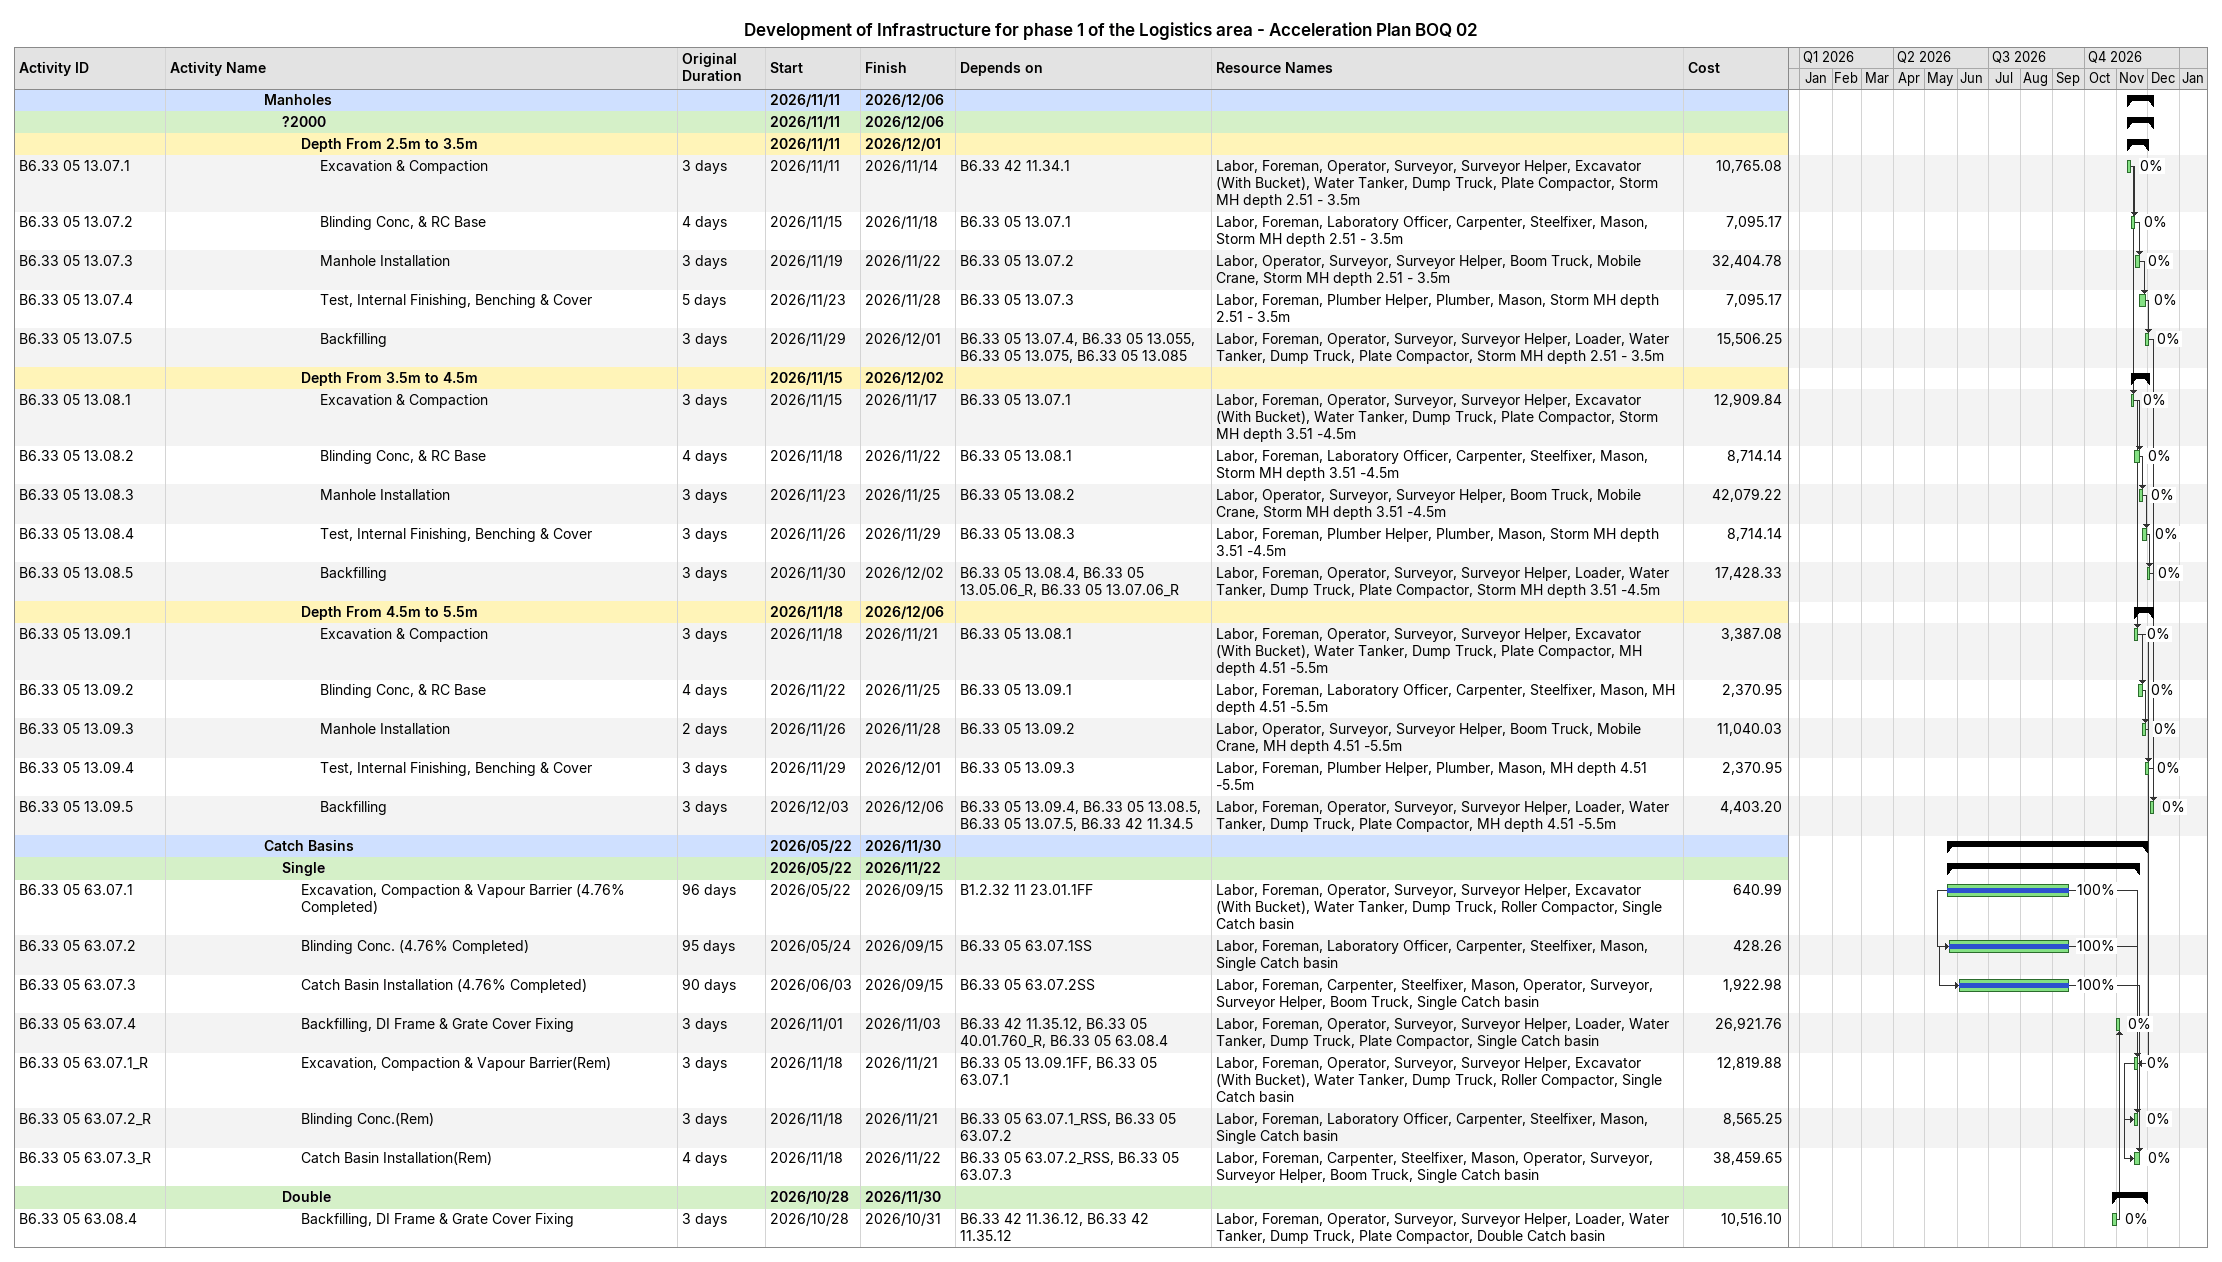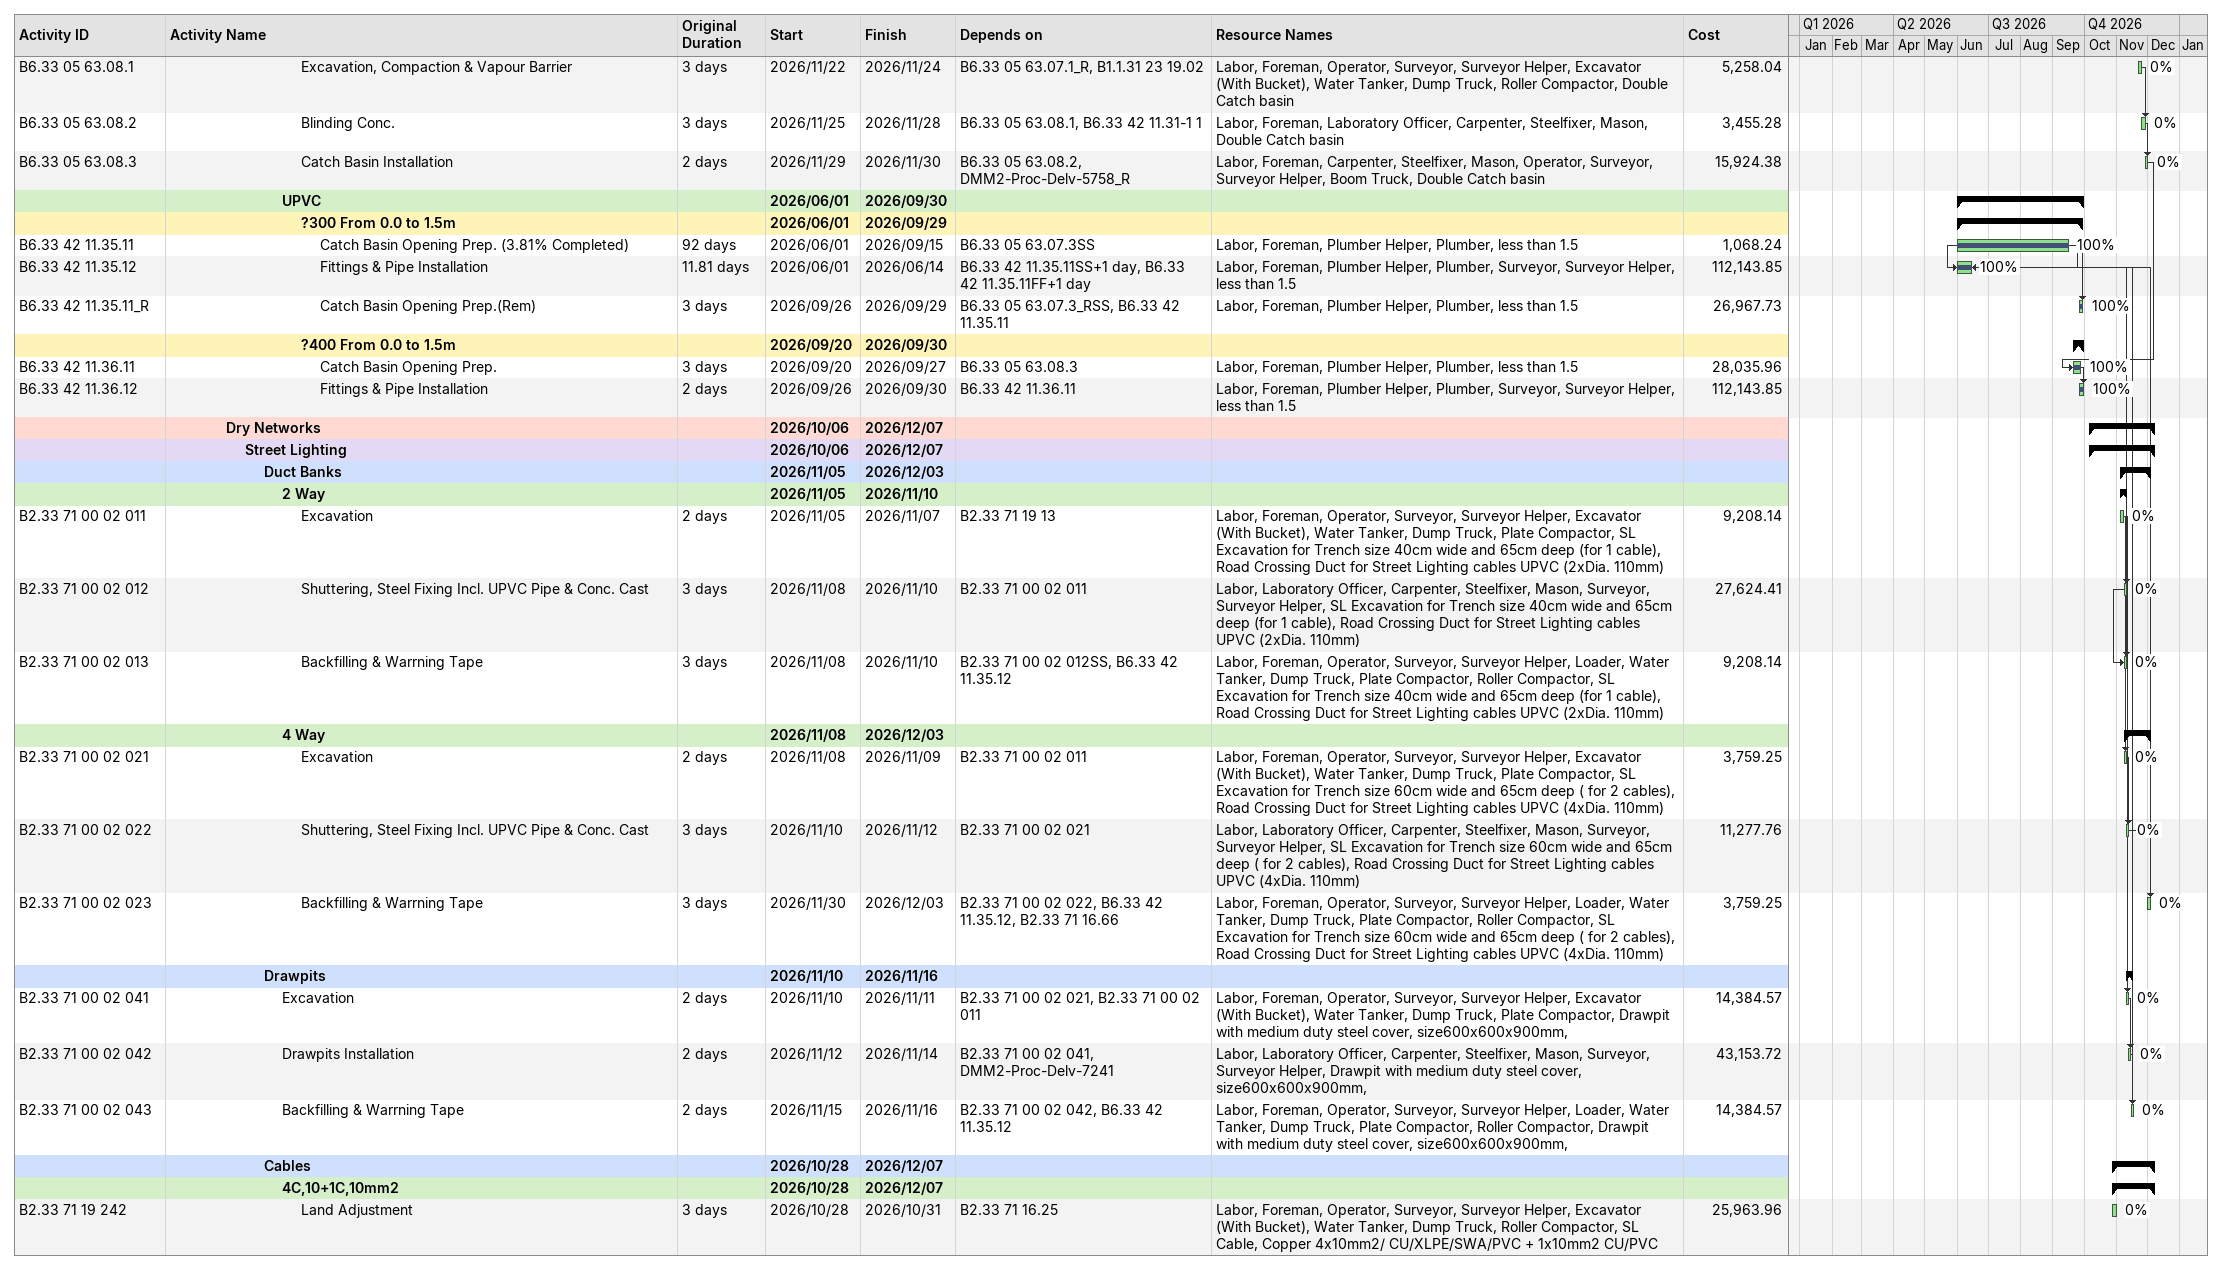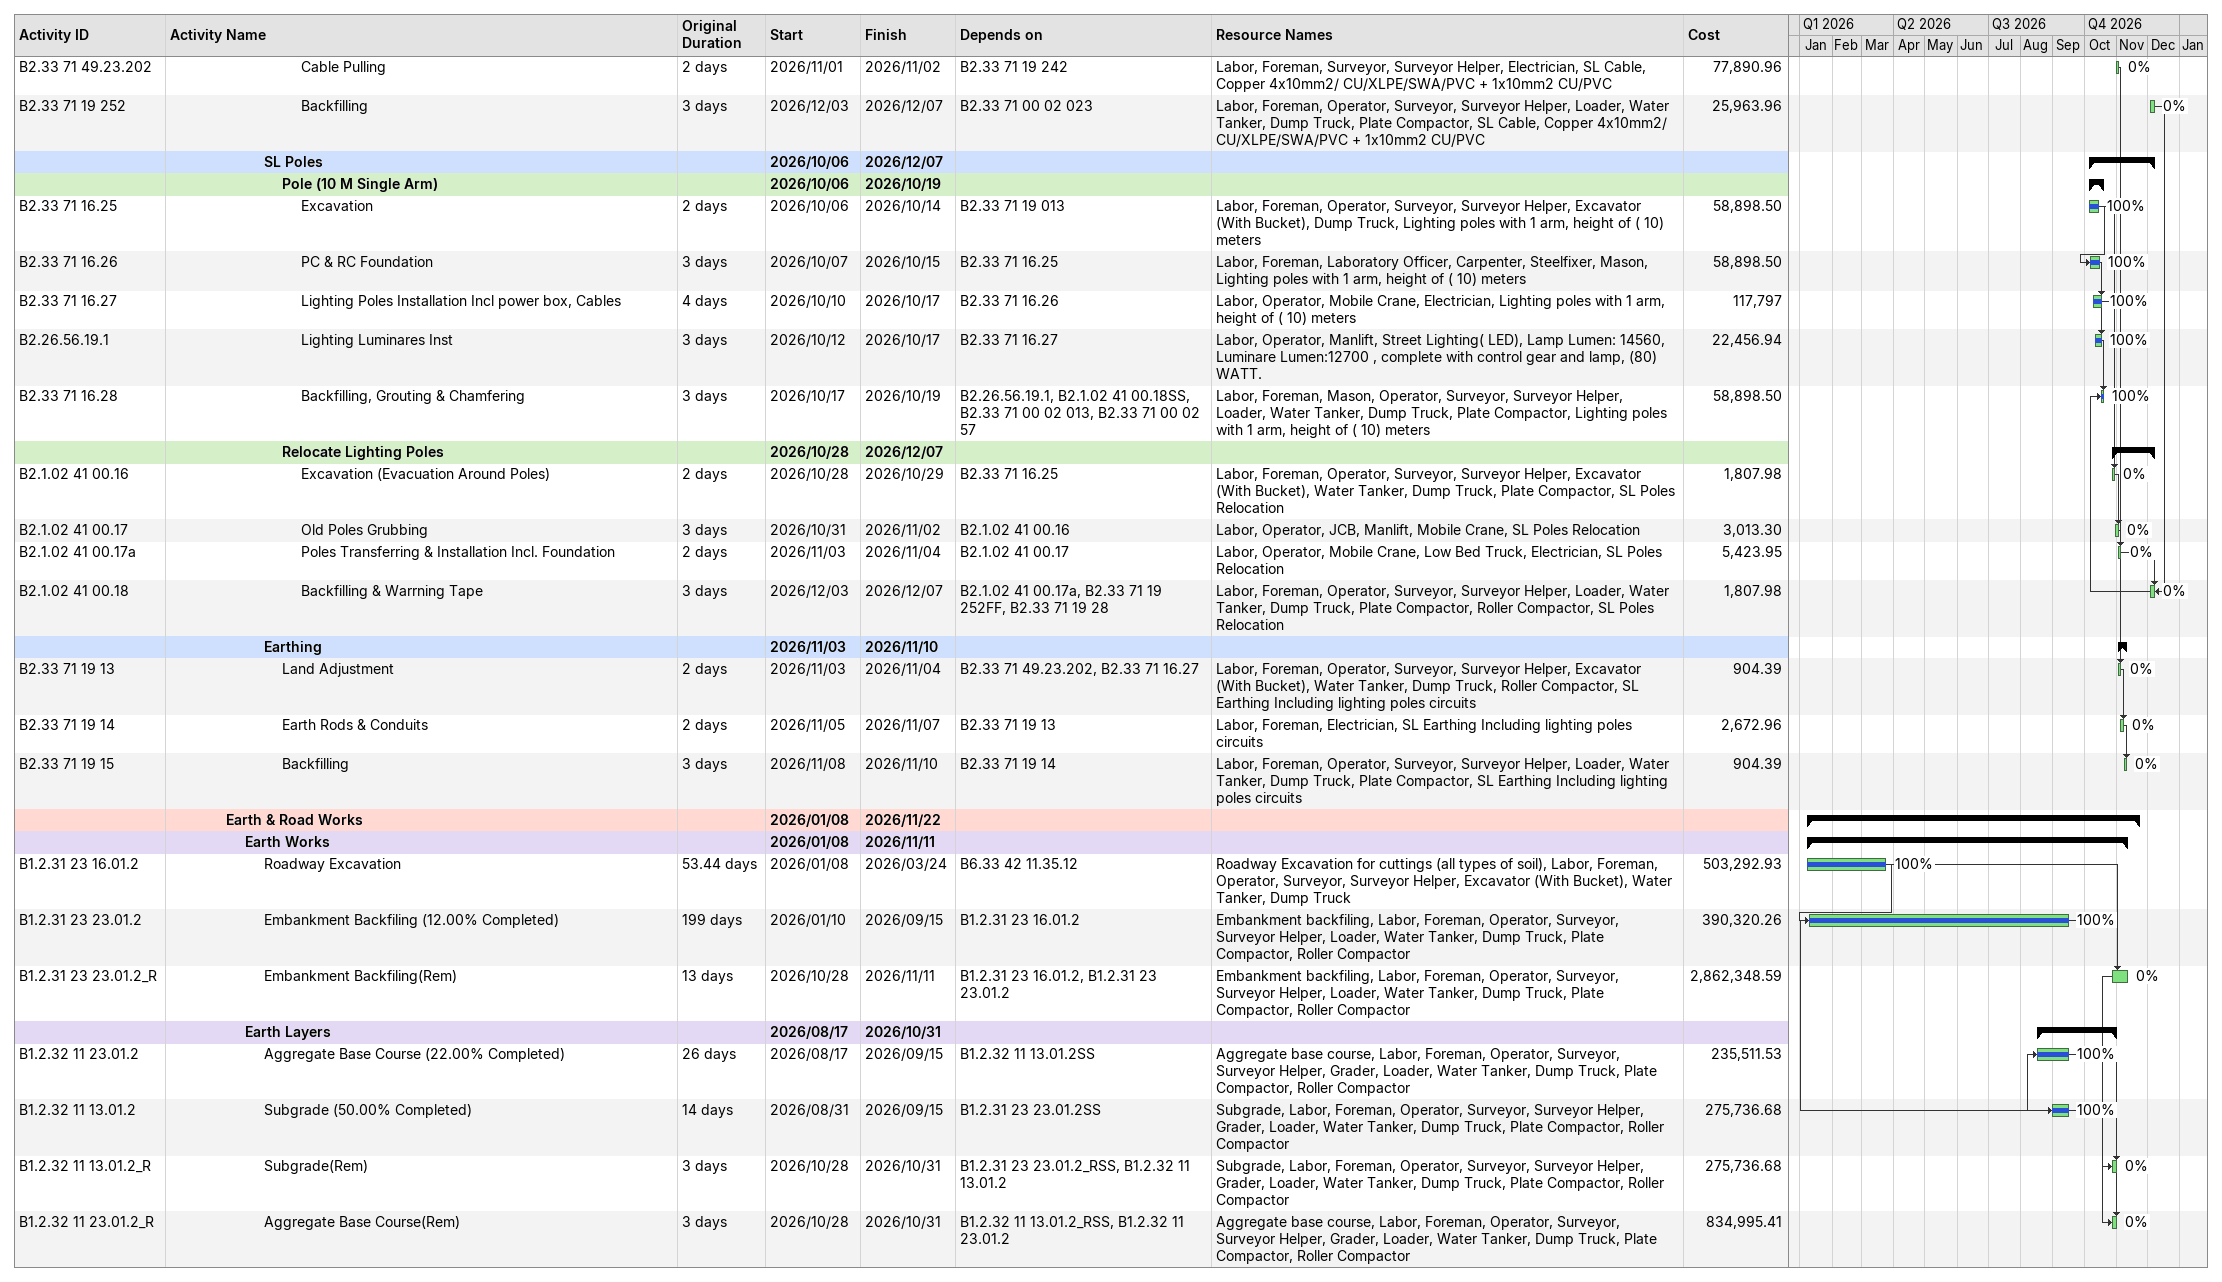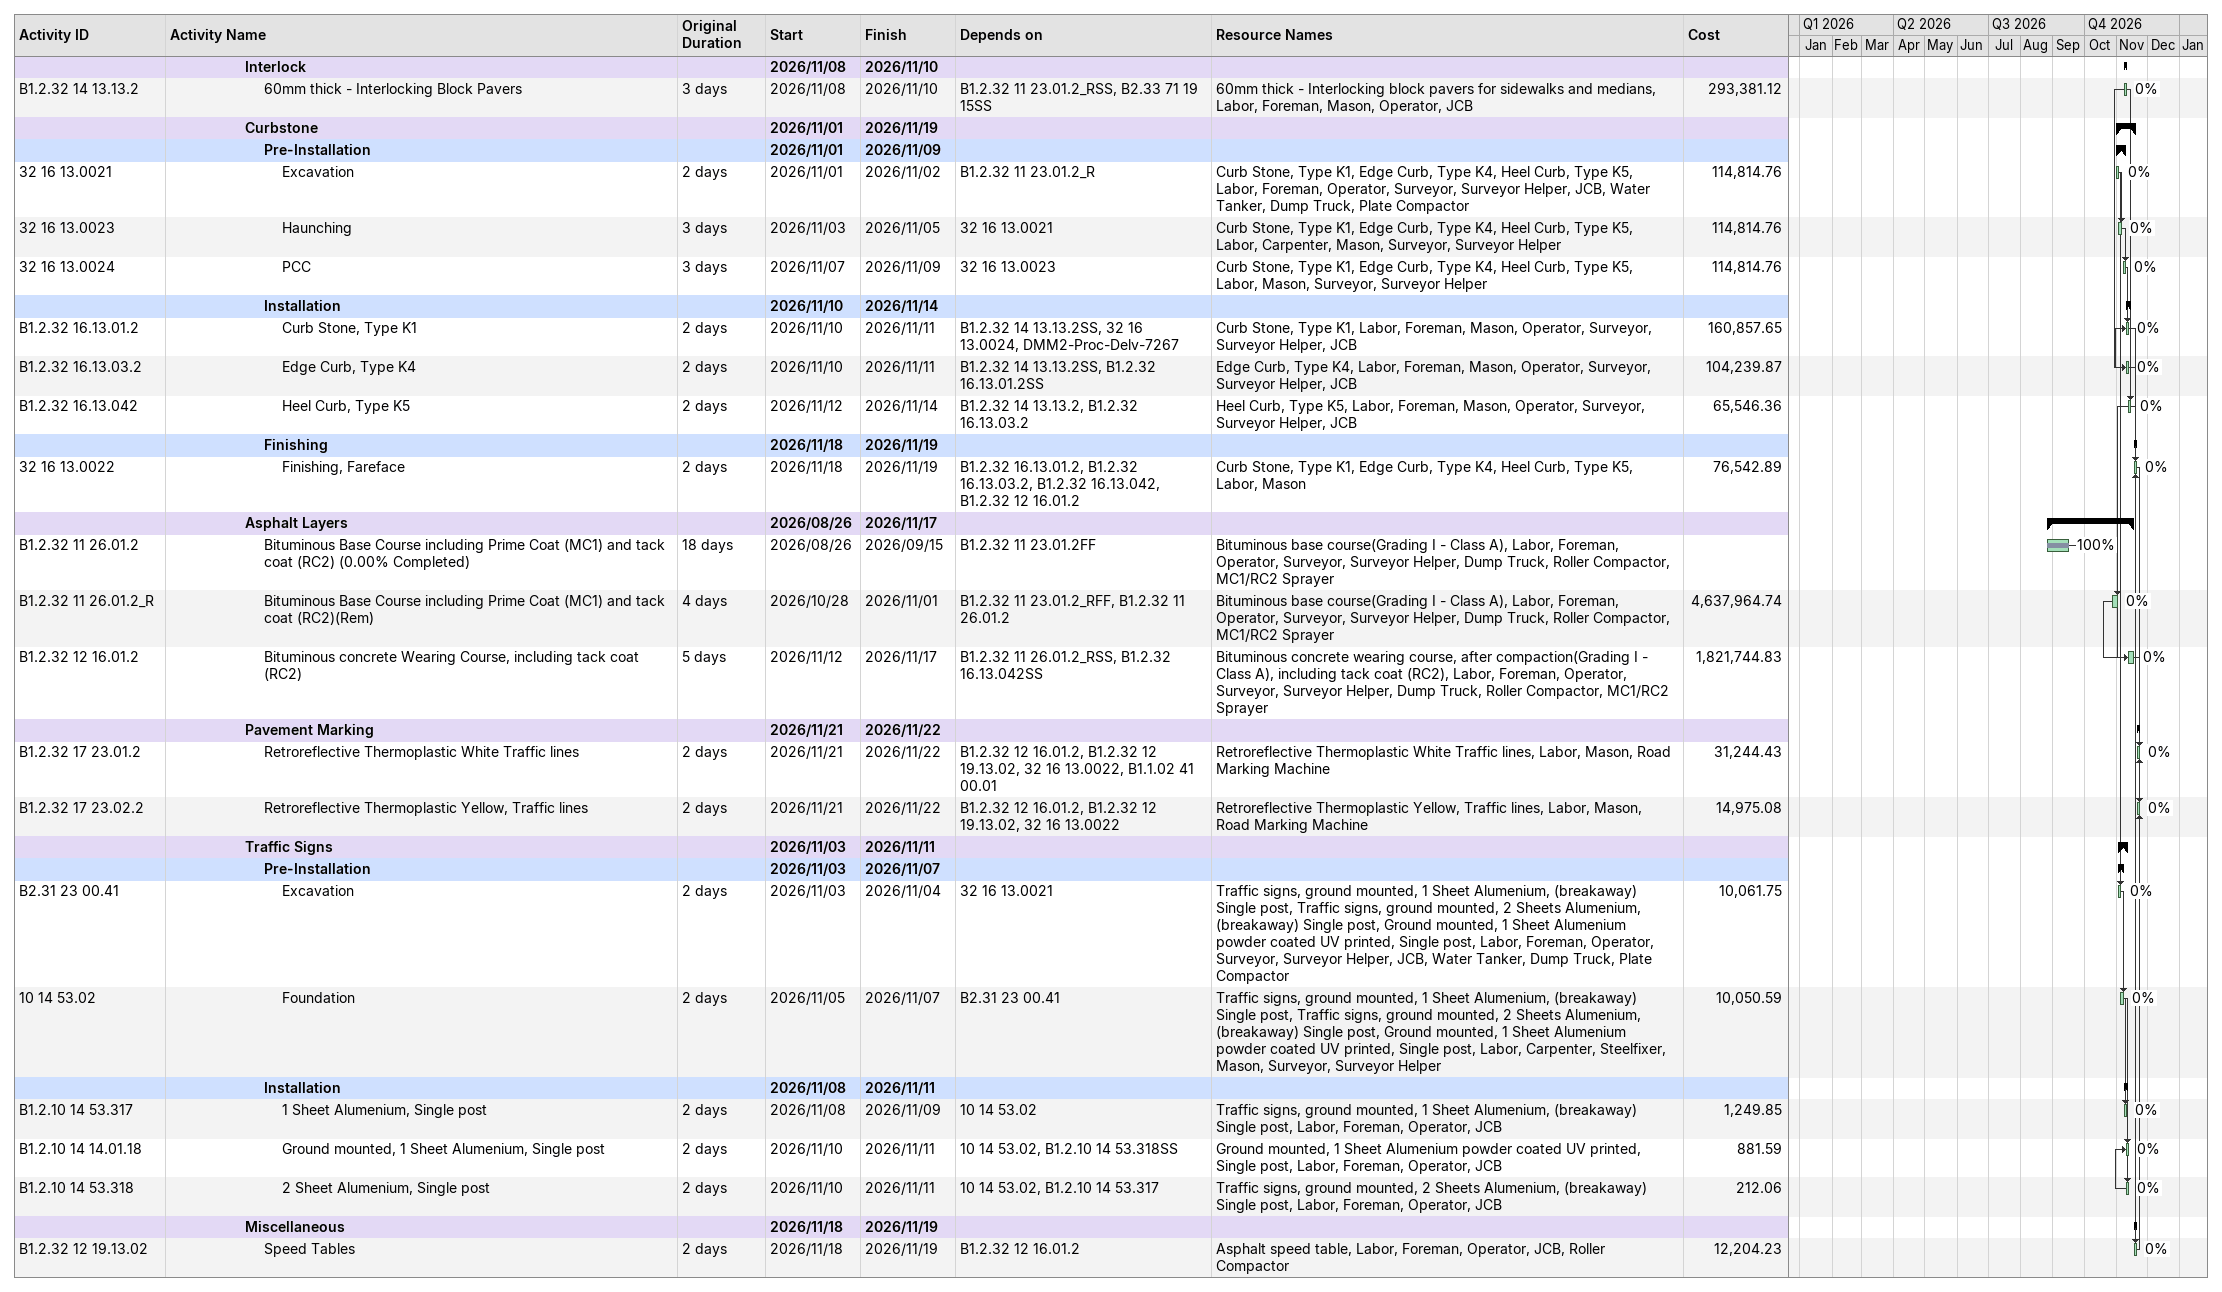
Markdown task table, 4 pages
Development of Infrastructure for phase 1 of the Logistics area - Acceleration Plan BOQ 02

| ID | Level | Task | Original duration | Start | Finish | Predecessors | Resources | % complete | Cost |
|---|---|---|---|---|---|---|---|---|---|
|  | 6 | **Manholes** |  | 2026-11-11 | 2026-12-06 |  |  |  |  |
|  | 7 | **?2000** |  | 2026-11-11 | 2026-12-06 |  |  |  |  |
|  | 8 | **Depth From 2.5m to 3.5m** |  | 2026-11-11 | 2026-12-01 |  |  |  |  |
| B6.33 05 13.07.1 | 9 | Excavation & Compaction | 3d | 2026-11-11 | 2026-11-14 | B6.33 42 11.34.1 | Labor, Foreman, Operator, Surveyor, Surveyor Helper, Excavator (With Bucket), Water Tanker, Dump Truck, Plate Compactor, Storm MH depth 2.51 - 3.5m | 0 | 10765.08 |
| B6.33 05 13.07.2 | 9 | Blinding Conc, & RC Base | 4d | 2026-11-15 | 2026-11-18 | B6.33 05 13.07.1 | Labor, Foreman, Laboratory Officer, Carpenter, Steelfixer, Mason, Storm MH depth 2.51 - 3.5m | 0 | 7095.17 |
| B6.33 05 13.07.3 | 9 | Manhole Installation | 3d | 2026-11-19 | 2026-11-22 | B6.33 05 13.07.2 | Labor, Operator, Surveyor, Surveyor Helper, Boom Truck, Mobile Crane, Storm MH depth 2.51 - 3.5m | 0 | 32404.78 |
| B6.33 05 13.07.4 | 9 | Test, Internal Finishing, Benching & Cover | 5d | 2026-11-23 | 2026-11-28 | B6.33 05 13.07.3 | Labor, Foreman, Plumber Helper, Plumber, Mason, Storm MH depth 2.51 - 3.5m | 0 | 7095.17 |
| B6.33 05 13.07.5 | 9 | Backfilling | 3d | 2026-11-29 | 2026-12-01 | B6.33 05 13.07.4, B6.33 05 13.055, B6.33 05 13.075, B6.33 05 13.085 | Labor, Foreman, Operator, Surveyor, Surveyor Helper, Loader, Water Tanker, Dump Truck, Plate Compactor, Storm MH depth 2.51 - 3.5m | 0 | 15506.25 |
|  | 8 | **Depth From 3.5m to 4.5m** |  | 2026-11-15 | 2026-12-02 |  |  |  |  |
| B6.33 05 13.08.1 | 9 | Excavation & Compaction | 3d | 2026-11-15 | 2026-11-17 | B6.33 05 13.07.1 | Labor, Foreman, Operator, Surveyor, Surveyor Helper, Excavator (With Bucket), Water Tanker, Dump Truck, Plate Compactor, Storm MH depth 3.51 -4.5m | 0 | 12909.84 |
| B6.33 05 13.08.2 | 9 | Blinding Conc, & RC Base | 4d | 2026-11-18 | 2026-11-22 | B6.33 05 13.08.1 | Labor, Foreman, Laboratory Officer, Carpenter, Steelfixer, Mason, Storm MH depth 3.51 -4.5m | 0 | 8714.14 |
| B6.33 05 13.08.3 | 9 | Manhole Installation | 3d | 2026-11-23 | 2026-11-25 | B6.33 05 13.08.2 | Labor, Operator, Surveyor, Surveyor Helper, Boom Truck, Mobile Crane, Storm MH depth 3.51 -4.5m | 0 | 42079.22 |
| B6.33 05 13.08.4 | 9 | Test, Internal Finishing, Benching & Cover | 3d | 2026-11-26 | 2026-11-29 | B6.33 05 13.08.3 | Labor, Foreman, Plumber Helper, Plumber, Mason, Storm MH depth 3.51 -4.5m | 0 | 8714.14 |
| B6.33 05 13.08.5 | 9 | Backfilling | 3d | 2026-11-30 | 2026-12-02 | B6.33 05 13.08.4, B6.33 05 13.05.06_R, B6.33 05 13.07.06_R | Labor, Foreman, Operator, Surveyor, Surveyor Helper, Loader, Water Tanker, Dump Truck, Plate Compactor, Storm MH depth 3.51 -4.5m | 0 | 17428.33 |
|  | 8 | **Depth From 4.5m to 5.5m** |  | 2026-11-18 | 2026-12-06 |  |  |  |  |
| B6.33 05 13.09.1 | 9 | Excavation & Compaction | 3d | 2026-11-18 | 2026-11-21 | B6.33 05 13.08.1 | Labor, Foreman, Operator, Surveyor, Surveyor Helper, Excavator (With Bucket), Water Tanker, Dump Truck, Plate Compactor, MH depth 4.51 -5.5m | 0 | 3387.08 |
| B6.33 05 13.09.2 | 9 | Blinding Conc, & RC Base | 4d | 2026-11-22 | 2026-11-25 | B6.33 05 13.09.1 | Labor, Foreman, Laboratory Officer, Carpenter, Steelfixer, Mason, MH depth 4.51 -5.5m | 0 | 2370.95 |
| B6.33 05 13.09.3 | 9 | Manhole Installation | 2d | 2026-11-26 | 2026-11-28 | B6.33 05 13.09.2 | Labor, Operator, Surveyor, Surveyor Helper, Boom Truck, Mobile Crane, MH depth 4.51 -5.5m | 0 | 11040.03 |
| B6.33 05 13.09.4 | 9 | Test, Internal Finishing, Benching & Cover | 3d | 2026-11-29 | 2026-12-01 | B6.33 05 13.09.3 | Labor, Foreman, Plumber Helper, Plumber, Mason, MH depth 4.51 -5.5m | 0 | 2370.95 |
| B6.33 05 13.09.5 | 9 | Backfilling | 3d | 2026-12-03 | 2026-12-06 | B6.33 05 13.09.4, B6.33 05 13.08.5, B6.33 05 13.07.5, B6.33 42 11.34.5 | Labor, Foreman, Operator, Surveyor, Surveyor Helper, Loader, Water Tanker, Dump Truck, Plate Compactor, MH depth 4.51 -5.5m | 0 | 4403.20 |
|  | 6 | **Catch Basins** |  | 2026-05-22 | 2026-11-30 |  |  |  |  |
|  | 7 | **Single** |  | 2026-05-22 | 2026-11-22 |  |  |  |  |
| B6.33 05 63.07.1 | 8 | Excavation, Compaction & Vapour Barrier (4.76% Completed) | 96d | 2026-05-22 | 2026-09-15 | B1.2.32 11 23.01.1FF | Labor, Foreman, Operator, Surveyor, Surveyor Helper, Excavator (With Bucket), Water Tanker, Dump Truck, Roller Compactor, Single Catch basin | 100 | 640.99 |
| B6.33 05 63.07.2 | 8 | Blinding Conc. (4.76% Completed) | 95d | 2026-05-24 | 2026-09-15 | B6.33 05 63.07.1SS | Labor, Foreman, Laboratory Officer, Carpenter, Steelfixer, Mason, Single Catch basin | 100 | 428.26 |
| B6.33 05 63.07.3 | 8 | Catch Basin Installation (4.76% Completed) | 90d | 2026-06-03 | 2026-09-15 | B6.33 05 63.07.2SS | Labor, Foreman, Carpenter, Steelfixer, Mason, Operator, Surveyor, Surveyor Helper, Boom Truck, Single Catch basin | 100 | 1922.98 |
| B6.33 05 63.07.4 | 8 | Backfilling, DI Frame & Grate Cover Fixing | 3d | 2026-11-01 | 2026-11-03 | B6.33 42 11.35.12, B6.33 05 40.01.760_R, B6.33 05 63.08.4 | Labor, Foreman, Operator, Surveyor, Surveyor Helper, Loader, Water Tanker, Dump Truck, Plate Compactor, Single Catch basin | 0 | 26921.76 |
| B6.33 05 63.07.1_R | 8 | Excavation, Compaction & Vapour Barrier(Rem) | 3d | 2026-11-18 | 2026-11-21 | B6.33 05 13.09.1FF, B6.33 05 63.07.1 | Labor, Foreman, Operator, Surveyor, Surveyor Helper, Excavator (With Bucket), Water Tanker, Dump Truck, Roller Compactor, Single Catch basin | 0 | 12819.88 |
| B6.33 05 63.07.2_R | 8 | Blinding Conc.(Rem) | 3d | 2026-11-18 | 2026-11-21 | B6.33 05 63.07.1_RSS, B6.33 05 63.07.2 | Labor, Foreman, Laboratory Officer, Carpenter, Steelfixer, Mason, Single Catch basin | 0 | 8565.25 |
| B6.33 05 63.07.3_R | 8 | Catch Basin Installation(Rem) | 4d | 2026-11-18 | 2026-11-22 | B6.33 05 63.07.2_RSS, B6.33 05 63.07.3 | Labor, Foreman, Carpenter, Steelfixer, Mason, Operator, Surveyor, Surveyor Helper, Boom Truck, Single Catch basin | 0 | 38459.65 |
|  | 7 | **Double** |  | 2026-10-28 | 2026-11-30 |  |  |  |  |
| B6.33 05 63.08.4 | 8 | Backfilling, DI Frame & Grate Cover Fixing | 3d | 2026-10-28 | 2026-10-31 | B6.33 42 11.36.12, B6.33 42 11.35.12 | Labor, Foreman, Operator, Surveyor, Surveyor Helper, Loader, Water Tanker, Dump Truck, Plate Compactor, Double Catch basin | 0 | 10516.10 |
| B6.33 05 63.08.1 | 8 | Excavation, Compaction & Vapour Barrier | 3d | 2026-11-22 | 2026-11-24 | B6.33 05 63.07.1_R, B1.1.31 23 19.02 | Labor, Foreman, Operator, Surveyor, Surveyor Helper, Excavator (With Bucket), Water Tanker, Dump Truck, Roller Compactor, Double Catch basin | 0 | 5258.04 |
| B6.33 05 63.08.2 | 8 | Blinding Conc. | 3d | 2026-11-25 | 2026-11-28 | B6.33 05 63.08.1, B6.33 42 11.31-1 1 | Labor, Foreman, Laboratory Officer, Carpenter, Steelfixer, Mason, Double Catch basin | 0 | 3455.28 |
| B6.33 05 63.08.3 | 8 | Catch Basin Installation | 2d | 2026-11-29 | 2026-11-30 | B6.33 05 63.08.2, DMM2-Proc-Delv-5758_R | Labor, Foreman, Carpenter, Steelfixer, Mason, Operator, Surveyor, Surveyor Helper, Boom Truck, Double Catch basin | 0 | 15924.38 |
|  | 7 | **UPVC** |  | 2026-06-01 | 2026-09-30 |  |  |  |  |
|  | 8 | **?300 From 0.0 to 1.5m** |  | 2026-06-01 | 2026-09-29 |  |  |  |  |
| B6.33 42 11.35.11 | 9 | Catch Basin Opening Prep. (3.81% Completed) | 92d | 2026-06-01 | 2026-09-15 | B6.33 05 63.07.3SS | Labor, Foreman, Plumber Helper, Plumber, less than 1.5 | 100 | 1068.24 |
| B6.33 42 11.35.12 | 9 | Fittings & Pipe Installation | 11.81d | 2026-06-01 | 2026-06-14 | B6.33 42 11.35.11SS+1d, B6.33 42 11.35.11FF+1d | Labor, Foreman, Plumber Helper, Plumber, Surveyor, Surveyor Helper, less than 1.5 | 100 | 112143.85 |
| B6.33 42 11.35.11_R | 9 | Catch Basin Opening Prep.(Rem) | 3d | 2026-09-26 | 2026-09-29 | B6.33 05 63.07.3_RSS, B6.33 42 11.35.11 | Labor, Foreman, Plumber Helper, Plumber, less than 1.5 | 100 | 26967.73 |
|  | 8 | **?400 From 0.0 to 1.5m** |  | 2026-09-20 | 2026-09-30 |  |  |  |  |
| B6.33 42 11.36.11 | 9 | Catch Basin Opening Prep. | 3d | 2026-09-20 | 2026-09-27 | B6.33 05 63.08.3 | Labor, Foreman, Plumber Helper, Plumber, less than 1.5 | 100 | 28035.96 |
| B6.33 42 11.36.12 | 9 | Fittings & Pipe Installation | 2d | 2026-09-26 | 2026-09-30 | B6.33 42 11.36.11 | Labor, Foreman, Plumber Helper, Plumber, Surveyor, Surveyor Helper, less than 1.5 | 100 | 112143.85 |
|  | 4 | **Dry Networks** |  | 2026-10-06 | 2026-12-07 |  |  |  |  |
|  | 5 | **Street Lighting** |  | 2026-10-06 | 2026-12-07 |  |  |  |  |
|  | 6 | **Duct Banks** |  | 2026-11-05 | 2026-12-03 |  |  |  |  |
|  | 7 | **2 Way** |  | 2026-11-05 | 2026-11-10 |  |  |  |  |
| B2.33 71 00 02 011 | 8 | Excavation | 2d | 2026-11-05 | 2026-11-07 | B2.33 71 19 13 | Labor, Foreman, Operator, Surveyor, Surveyor Helper, Excavator (With Bucket), Water Tanker, Dump Truck, Plate Compactor, SL Excavation for Trench size 40cm wide and 65cm deep (for 1 cable), Road Crossing Duct for Street Lighting cables UPVC (2xDia. 110mm) | 0 | 9208.14 |
| B2.33 71 00 02 012 | 8 | Shuttering, Steel Fixing Incl. UPVC Pipe & Conc. Cast | 3d | 2026-11-08 | 2026-11-10 | B2.33 71 00 02 011 | Labor, Laboratory Officer, Carpenter, Steelfixer, Mason, Surveyor, Surveyor Helper, SL Excavation for Trench size 40cm wide and 65cm deep (for 1 cable), Road Crossing Duct for Street Lighting cables UPVC (2xDia. 110mm) | 0 | 27624.41 |
| B2.33 71 00 02 013 | 8 | Backfilling & Warrning Tape | 3d | 2026-11-08 | 2026-11-10 | B2.33 71 00 02 012SS, B6.33 42 11.35.12 | Labor, Foreman, Operator, Surveyor, Surveyor Helper, Loader, Water Tanker, Dump Truck, Plate Compactor, Roller Compactor, SL Excavation for Trench size 40cm wide and 65cm deep (for 1 cable), Road Crossing Duct for Street Lighting cables UPVC (2xDia. 110mm) | 0 | 9208.14 |
|  | 7 | **4 Way** |  | 2026-11-08 | 2026-12-03 |  |  |  |  |
| B2.33 71 00 02 021 | 8 | Excavation | 2d | 2026-11-08 | 2026-11-09 | B2.33 71 00 02 011 | Labor, Foreman, Operator, Surveyor, Surveyor Helper, Excavator (With Bucket), Water Tanker, Dump Truck, Plate Compactor, SL Excavation for Trench size 60cm wide and 65cm deep ( for 2 cables), Road Crossing Duct for Street Lighting cables UPVC (4xDia. 110mm) | 0 | 3759.25 |
| B2.33 71 00 02 022 | 8 | Shuttering, Steel Fixing Incl. UPVC Pipe & Conc. Cast | 3d | 2026-11-10 | 2026-11-12 | B2.33 71 00 02 021 | Labor, Laboratory Officer, Carpenter, Steelfixer, Mason, Surveyor, Surveyor Helper, SL Excavation for Trench size 60cm wide and 65cm deep ( for 2 cables), Road Crossing Duct for Street Lighting cables UPVC (4xDia. 110mm) | 0 | 11277.76 |
| B2.33 71 00 02 023 | 8 | Backfilling & Warrning Tape | 3d | 2026-11-30 | 2026-12-03 | B2.33 71 00 02 022, B6.33 42 11.35.12, B2.33 71 16.66 | Labor, Foreman, Operator, Surveyor, Surveyor Helper, Loader, Water Tanker, Dump Truck, Plate Compactor, Roller Compactor, SL Excavation for Trench size 60cm wide and 65cm deep ( for 2 cables), Road Crossing Duct for Street Lighting cables UPVC (4xDia. 110mm) | 0 | 3759.25 |
|  | 6 | **Drawpits** |  | 2026-11-10 | 2026-11-16 |  |  |  |  |
| B2.33 71 00 02 041 | 7 | Excavation | 2d | 2026-11-10 | 2026-11-11 | B2.33 71 00 02 021, B2.33 71 00 02 011 | Labor, Foreman, Operator, Surveyor, Surveyor Helper, Excavator (With Bucket), Water Tanker, Dump Truck, Plate Compactor, Drawpit with medium duty steel cover, size600x600x900mm, | 0 | 14384.57 |
| B2.33 71 00 02 042 | 7 | Drawpits Installation | 2d | 2026-11-12 | 2026-11-14 | B2.33 71 00 02 041, DMM2-Proc-Delv-7241 | Labor, Laboratory Officer, Carpenter, Steelfixer, Mason, Surveyor, Surveyor Helper, Drawpit with medium duty steel cover, size600x600x900mm, | 0 | 43153.72 |
| B2.33 71 00 02 043 | 7 | Backfilling & Warrning Tape | 2d | 2026-11-15 | 2026-11-16 | B2.33 71 00 02 042, B6.33 42 11.35.12 | Labor, Foreman, Operator, Surveyor, Surveyor Helper, Loader, Water Tanker, Dump Truck, Plate Compactor, Roller Compactor, Drawpit with medium duty steel cover, size600x600x900mm, | 0 | 14384.57 |
|  | 6 | **Cables** |  | 2026-10-28 | 2026-12-07 |  |  |  |  |
|  | 7 | **4C,10+1C,10mm2** |  | 2026-10-28 | 2026-12-07 |  |  |  |  |
| B2.33 71 19 242 | 8 | Land Adjustment | 3d | 2026-10-28 | 2026-10-31 | B2.33 71 16.25 | Labor, Foreman, Operator, Surveyor, Surveyor Helper, Excavator (With Bucket), Water Tanker, Dump Truck, Roller Compactor, SL Cable, Copper 4x10mm2/ CU/XLPE/SWA/PVC + 1x10mm2 CU/PVC | 0 | 25963.96 |
| B2.33 71 49.23.202 | 8 | Cable Pulling | 2d | 2026-11-01 | 2026-11-02 | B2.33 71 19 242 | Labor, Foreman, Surveyor, Surveyor Helper, Electrician, SL Cable, Copper 4x10mm2/ CU/XLPE/SWA/PVC + 1x10mm2 CU/PVC | 0 | 77890.96 |
| B2.33 71 19 252 | 8 | Backfilling | 3d | 2026-12-03 | 2026-12-07 | B2.33 71 00 02 023 | Labor, Foreman, Operator, Surveyor, Surveyor Helper, Loader, Water Tanker, Dump Truck, Plate Compactor, SL Cable, Copper 4x10mm2/ CU/XLPE/SWA/PVC + 1x10mm2 CU/PVC | 0 | 25963.96 |
|  | 6 | **SL Poles** |  | 2026-10-06 | 2026-12-07 |  |  |  |  |
|  | 7 | **Pole (10 M Single Arm)** |  | 2026-10-06 | 2026-10-19 |  |  |  |  |
| B2.33 71 16.25 | 8 | Excavation | 2d | 2026-10-06 | 2026-10-14 | B2.33 71 19 013 | Labor, Foreman, Operator, Surveyor, Surveyor Helper, Excavator (With Bucket), Dump Truck, Lighting poles with 1 arm, height of ( 10) meters | 100 | 58898.50 |
| B2.33 71 16.26 | 8 | PC & RC Foundation | 3d | 2026-10-07 | 2026-10-15 | B2.33 71 16.25 | Labor, Foreman, Laboratory Officer, Carpenter, Steelfixer, Mason, Lighting poles with 1 arm, height of ( 10) meters | 100 | 58898.50 |
| B2.33 71 16.27 | 8 | Lighting Poles Installation Incl power box, Cables | 4d | 2026-10-10 | 2026-10-17 | B2.33 71 16.26 | Labor, Operator, Mobile Crane, Electrician, Lighting poles with 1 arm, height of ( 10) meters | 100 | 117797 |
| B2.26.56.19.1 | 8 | Lighting Luminares Inst | 3d | 2026-10-12 | 2026-10-17 | B2.33 71 16.27 | Labor, Operator, Manlift, Street Lighting( LED), Lamp Lumen: 14560, Luminare Lumen:12700 , complete with control gear and lamp, (80) WATT. | 100 | 22456.94 |
| B2.33 71 16.28 | 8 | Backfilling, Grouting & Chamfering | 3d | 2026-10-17 | 2026-10-19 | B2.26.56.19.1, B2.1.02 41 00.18SS, B2.33 71 00 02 013, B2.33 71 00 02 57 | Labor, Foreman, Mason, Operator, Surveyor, Surveyor Helper, Loader, Water Tanker, Dump Truck, Plate Compactor, Lighting poles with 1 arm, height of ( 10) meters | 100 | 58898.50 |
|  | 7 | **Relocate Lighting Poles** |  | 2026-10-28 | 2026-12-07 |  |  |  |  |
| B2.1.02 41 00.16 | 8 | Excavation (Evacuation Around Poles) | 2d | 2026-10-28 | 2026-10-29 | B2.33 71 16.25 | Labor, Foreman, Operator, Surveyor, Surveyor Helper, Excavator (With Bucket), Water Tanker, Dump Truck, Plate Compactor, SL Poles Relocation | 0 | 1807.98 |
| B2.1.02 41 00.17 | 8 | Old Poles Grubbing | 3d | 2026-10-31 | 2026-11-02 | B2.1.02 41 00.16 | Labor, Operator, JCB, Manlift, Mobile Crane, SL Poles Relocation | 0 | 3013.30 |
| B2.1.02 41 00.17a | 8 | Poles Transferring & Installation Incl. Foundation | 2d | 2026-11-03 | 2026-11-04 | B2.1.02 41 00.17 | Labor, Operator, Mobile Crane, Low Bed Truck, Electrician, SL Poles Relocation | 0 | 5423.95 |
| B2.1.02 41 00.18 | 8 | Backfilling & Warrning Tape | 3d | 2026-12-03 | 2026-12-07 | B2.1.02 41 00.17a, B2.33 71 19 252FF, B2.33 71 19 28 | Labor, Foreman, Operator, Surveyor, Surveyor Helper, Loader, Water Tanker, Dump Truck, Plate Compactor, Roller Compactor, SL Poles Relocation | 0 | 1807.98 |
|  | 6 | **Earthing** |  | 2026-11-03 | 2026-11-10 |  |  |  |  |
| B2.33 71 19 13 | 7 | Land Adjustment | 2d | 2026-11-03 | 2026-11-04 | B2.33 71 49.23.202, B2.33 71 16.27 | Labor, Foreman, Operator, Surveyor, Surveyor Helper, Excavator (With Bucket), Water Tanker, Dump Truck, Roller Compactor, SL Earthing Including lighting poles circuits | 0 | 904.39 |
| B2.33 71 19 14 | 7 | Earth Rods & Conduits | 2d | 2026-11-05 | 2026-11-07 | B2.33 71 19 13 | Labor, Foreman, Electrician, SL Earthing Including lighting poles circuits | 0 | 2672.96 |
| B2.33 71 19 15 | 7 | Backfilling | 3d | 2026-11-08 | 2026-11-10 | B2.33 71 19 14 | Labor, Foreman, Operator, Surveyor, Surveyor Helper, Loader, Water Tanker, Dump Truck, Plate Compactor, SL Earthing Including lighting poles circuits | 0 | 904.39 |
|  | 4 | **Earth & Road Works** |  | 2026-01-08 | 2026-11-22 |  |  |  |  |
|  | 5 | **Earth Works** |  | 2026-01-08 | 2026-11-11 |  |  |  |  |
| B1.2.31 23 16.01.2 | 6 | Roadway Excavation | 53.44d | 2026-01-08 | 2026-03-24 | B6.33 42 11.35.12 | Roadway Excavation for cuttings (all types of soil), Labor, Foreman, Operator, Surveyor, Surveyor Helper, Excavator (With Bucket), Water Tanker, Dump Truck | 100 | 503292.93 |
| B1.2.31 23 23.01.2 | 6 | Embankment Backfiling (12.00% Completed) | 199d | 2026-01-10 | 2026-09-15 | B1.2.31 23 16.01.2 | Embankment backfiling, Labor, Foreman, Operator, Surveyor, Surveyor Helper, Loader, Water Tanker, Dump Truck, Plate Compactor, Roller Compactor | 100 | 390320.26 |
| B1.2.31 23 23.01.2_R | 6 | Embankment Backfiling(Rem) | 13d | 2026-10-28 | 2026-11-11 | B1.2.31 23 16.01.2, B1.2.31 23 23.01.2 | Embankment backfiling, Labor, Foreman, Operator, Surveyor, Surveyor Helper, Loader, Water Tanker, Dump Truck, Plate Compactor, Roller Compactor | 0 | 2862348.59 |
|  | 5 | **Earth Layers** |  | 2026-08-17 | 2026-10-31 |  |  |  |  |
| B1.2.32 11 23.01.2 | 6 | Aggregate Base Course (22.00% Completed) | 26d | 2026-08-17 | 2026-09-15 | B1.2.32 11 13.01.2SS | Aggregate base course, Labor, Foreman, Operator, Surveyor, Surveyor Helper, Grader, Loader, Water Tanker, Dump Truck, Plate Compactor, Roller Compactor | 100 | 235511.53 |
| B1.2.32 11 13.01.2 | 6 | Subgrade (50.00% Completed) | 14d | 2026-08-31 | 2026-09-15 | B1.2.31 23 23.01.2SS | Subgrade, Labor, Foreman, Operator, Surveyor, Surveyor Helper, Grader, Loader, Water Tanker, Dump Truck, Plate Compactor, Roller Compactor | 100 | 275736.68 |
| B1.2.32 11 13.01.2_R | 6 | Subgrade(Rem) | 3d | 2026-10-28 | 2026-10-31 | B1.2.31 23 23.01.2_RSS, B1.2.32 11 13.01.2 | Subgrade, Labor, Foreman, Operator, Surveyor, Surveyor Helper, Grader, Loader, Water Tanker, Dump Truck, Plate Compactor, Roller Compactor | 0 | 275736.68 |
| B1.2.32 11 23.01.2_R | 6 | Aggregate Base Course(Rem) | 3d | 2026-10-28 | 2026-10-31 | B1.2.32 11 13.01.2_RSS, B1.2.32 11 23.01.2 | Aggregate base course, Labor, Foreman, Operator, Surveyor, Surveyor Helper, Grader, Loader, Water Tanker, Dump Truck, Plate Compactor, Roller Compactor | 0 | 834995.41 |
|  | 5 | **Interlock** |  | 2026-11-08 | 2026-11-10 |  |  |  |  |
| B1.2.32 14 13.13.2 | 6 | 60mm thick - Interlocking Block Pavers | 3d | 2026-11-08 | 2026-11-10 | B1.2.32 11 23.01.2_RSS, B2.33 71 19 15SS | 60mm thick - Interlocking block pavers for sidewalks and medians, Labor, Foreman, Mason, Operator, JCB | 0 | 293381.12 |
|  | 5 | **Curbstone** |  | 2026-11-01 | 2026-11-19 |  |  |  |  |
|  | 6 | **Pre-Installation** |  | 2026-11-01 | 2026-11-09 |  |  |  |  |
| 32 16 13.0021 | 7 | Excavation | 2d | 2026-11-01 | 2026-11-02 | B1.2.32 11 23.01.2_R | Curb Stone, Type K1, Edge Curb, Type K4, Heel Curb, Type K5, Labor, Foreman, Operator, Surveyor, Surveyor Helper, JCB, Water Tanker, Dump Truck, Plate Compactor | 0 | 114814.76 |
| 32 16 13.0023 | 7 | Haunching | 3d | 2026-11-03 | 2026-11-05 | 32 16 13.0021 | Curb Stone, Type K1, Edge Curb, Type K4, Heel Curb, Type K5, Labor, Carpenter, Mason, Surveyor, Surveyor Helper | 0 | 114814.76 |
| 32 16 13.0024 | 7 | PCC | 3d | 2026-11-07 | 2026-11-09 | 32 16 13.0023 | Curb Stone, Type K1, Edge Curb, Type K4, Heel Curb, Type K5, Labor, Mason, Surveyor, Surveyor Helper | 0 | 114814.76 |
|  | 6 | **Installation** |  | 2026-11-10 | 2026-11-14 |  |  |  |  |
| B1.2.32 16.13.01.2 | 7 | Curb Stone, Type K1 | 2d | 2026-11-10 | 2026-11-11 | B1.2.32 14 13.13.2SS, 32 16 13.0024, DMM2-Proc-Delv-7267 | Curb Stone, Type K1, Labor, Foreman, Mason, Operator, Surveyor, Surveyor Helper, JCB | 0 | 160857.65 |
| B1.2.32 16.13.03.2 | 7 | Edge Curb, Type K4 | 2d | 2026-11-10 | 2026-11-11 | B1.2.32 14 13.13.2SS, B1.2.32 16.13.01.2SS | Edge Curb, Type K4, Labor, Foreman, Mason, Operator, Surveyor, Surveyor Helper, JCB | 0 | 104239.87 |
| B1.2.32 16.13.042 | 7 | Heel Curb, Type K5 | 2d | 2026-11-12 | 2026-11-14 | B1.2.32 14 13.13.2, B1.2.32 16.13.03.2 | Heel Curb, Type K5, Labor, Foreman, Mason, Operator, Surveyor, Surveyor Helper, JCB | 0 | 65546.36 |
|  | 6 | **Finishing** |  | 2026-11-18 | 2026-11-19 |  |  |  |  |
| 32 16 13.0022 | 7 | Finishing, Fareface | 2d | 2026-11-18 | 2026-11-19 | B1.2.32 16.13.01.2, B1.2.32 16.13.03.2, B1.2.32 16.13.042, B1.2.32 12 16.01.2 | Curb Stone, Type K1, Edge Curb, Type K4, Heel Curb, Type K5, Labor, Mason | 0 | 76542.89 |
|  | 5 | **Asphalt Layers** |  | 2026-08-26 | 2026-11-17 |  |  |  |  |
| B1.2.32 11 26.01.2 | 6 | Bituminous Base Course including Prime Coat (MC1) and tack coat (RC2) (0.00% Completed) | 18d | 2026-08-26 | 2026-09-15 | B1.2.32 11 23.01.2FF | Bituminous base course(Grading I - Class A), Labor, Foreman, Operator, Surveyor, Surveyor Helper, Dump Truck, Roller Compactor, MC1/RC2 Sprayer | 100 |  |
| B1.2.32 11 26.01.2_R | 6 | Bituminous Base Course including Prime Coat (MC1) and tack coat (RC2)(Rem) | 4d | 2026-10-28 | 2026-11-01 | B1.2.32 11 23.01.2_RFF, B1.2.32 11 26.01.2 | Bituminous base course(Grading I - Class A), Labor, Foreman, Operator, Surveyor, Surveyor Helper, Dump Truck, Roller Compactor, MC1/RC2 Sprayer | 0 | 4637964.74 |
| B1.2.32 12 16.01.2 | 6 | Bituminous concrete Wearing Course, including tack coat (RC2) | 5d | 2026-11-12 | 2026-11-17 | B1.2.32 11 26.01.2_RSS, B1.2.32 16.13.042SS | Bituminous concrete wearing course, after compaction(Grading I - Class A), including tack coat (RC2), Labor, Foreman, Operator, Surveyor, Surveyor Helper, Dump Truck, Roller Compactor, MC1/RC2 Sprayer | 0 | 1821744.83 |
|  | 5 | **Pavement Marking** |  | 2026-11-21 | 2026-11-22 |  |  |  |  |
| B1.2.32 17 23.01.2 | 6 | Retroreflective Thermoplastic White Traffic lines | 2d | 2026-11-21 | 2026-11-22 | B1.2.32 12 16.01.2, B1.2.32 12 19.13.02, 32 16 13.0022, B1.1.02 41 00.01 | Retroreflective Thermoplastic White Traffic lines, Labor, Mason, Road Marking Machine | 0 | 31244.43 |
| B1.2.32 17 23.02.2 | 6 | Retroreflective Thermoplastic Yellow, Traffic lines | 2d | 2026-11-21 | 2026-11-22 | B1.2.32 12 16.01.2, B1.2.32 12 19.13.02, 32 16 13.0022 | Retroreflective Thermoplastic Yellow, Traffic lines, Labor, Mason, Road Marking Machine | 0 | 14975.08 |
|  | 5 | **Traffic Signs** |  | 2026-11-03 | 2026-11-11 |  |  |  |  |
|  | 6 | **Pre-Installation** |  | 2026-11-03 | 2026-11-07 |  |  |  |  |
| B2.31 23 00.41 | 7 | Excavation | 2d | 2026-11-03 | 2026-11-04 | 32 16 13.0021 | Traffic signs, ground mounted, 1 Sheet Alumenium, (breakaway) Single post, Traffic signs, ground mounted, 2 Sheets Alumenium, (breakaway) Single post, Ground mounted, 1 Sheet Alumenium powder coated UV printed, Single post, Labor, Foreman, Operator, Surveyor, Surveyor Helper, JCB, Water Tanker, Dump Truck, Plate Compactor | 0 | 10061.75 |
| 10 14 53.02 | 7 | Foundation | 2d | 2026-11-05 | 2026-11-07 | B2.31 23 00.41 | Traffic signs, ground mounted, 1 Sheet Alumenium, (breakaway) Single post, Traffic signs, ground mounted, 2 Sheets Alumenium, (breakaway) Single post, Ground mounted, 1 Sheet Alumenium powder coated UV printed, Single post, Labor, Carpenter, Steelfixer, Mason, Surveyor, Surveyor Helper | 0 | 10050.59 |
|  | 6 | **Installation** |  | 2026-11-08 | 2026-11-11 |  |  |  |  |
| B1.2.10 14 53.317 | 7 | 1 Sheet Alumenium, Single post | 2d | 2026-11-08 | 2026-11-09 | 10 14 53.02 | Traffic signs, ground mounted, 1 Sheet Alumenium, (breakaway) Single post, Labor, Foreman, Operator, JCB | 0 | 1249.85 |
| B1.2.10 14 14.01.18 | 7 | Ground mounted, 1 Sheet Alumenium, Single post | 2d | 2026-11-10 | 2026-11-11 | 10 14 53.02, B1.2.10 14 53.318SS | Ground mounted, 1 Sheet Alumenium powder coated UV printed, Single post, Labor, Foreman, Operator, JCB | 0 | 881.59 |
| B1.2.10 14 53.318 | 7 | 2 Sheet Alumenium, Single post | 2d | 2026-11-10 | 2026-11-11 | 10 14 53.02, B1.2.10 14 53.317 | Traffic signs, ground mounted, 2 Sheets Alumenium, (breakaway) Single post, Labor, Foreman, Operator, JCB | 0 | 212.06 |
|  | 5 | **Miscellaneous** |  | 2026-11-18 | 2026-11-19 |  |  |  |  |
| B1.2.32 12 19.13.02 | 6 | Speed Tables | 2d | 2026-11-18 | 2026-11-19 | B1.2.32 12 16.01.2 | Asphalt speed table, Labor, Foreman, Operator, JCB, Roller Compactor | 0 | 12204.23 |
